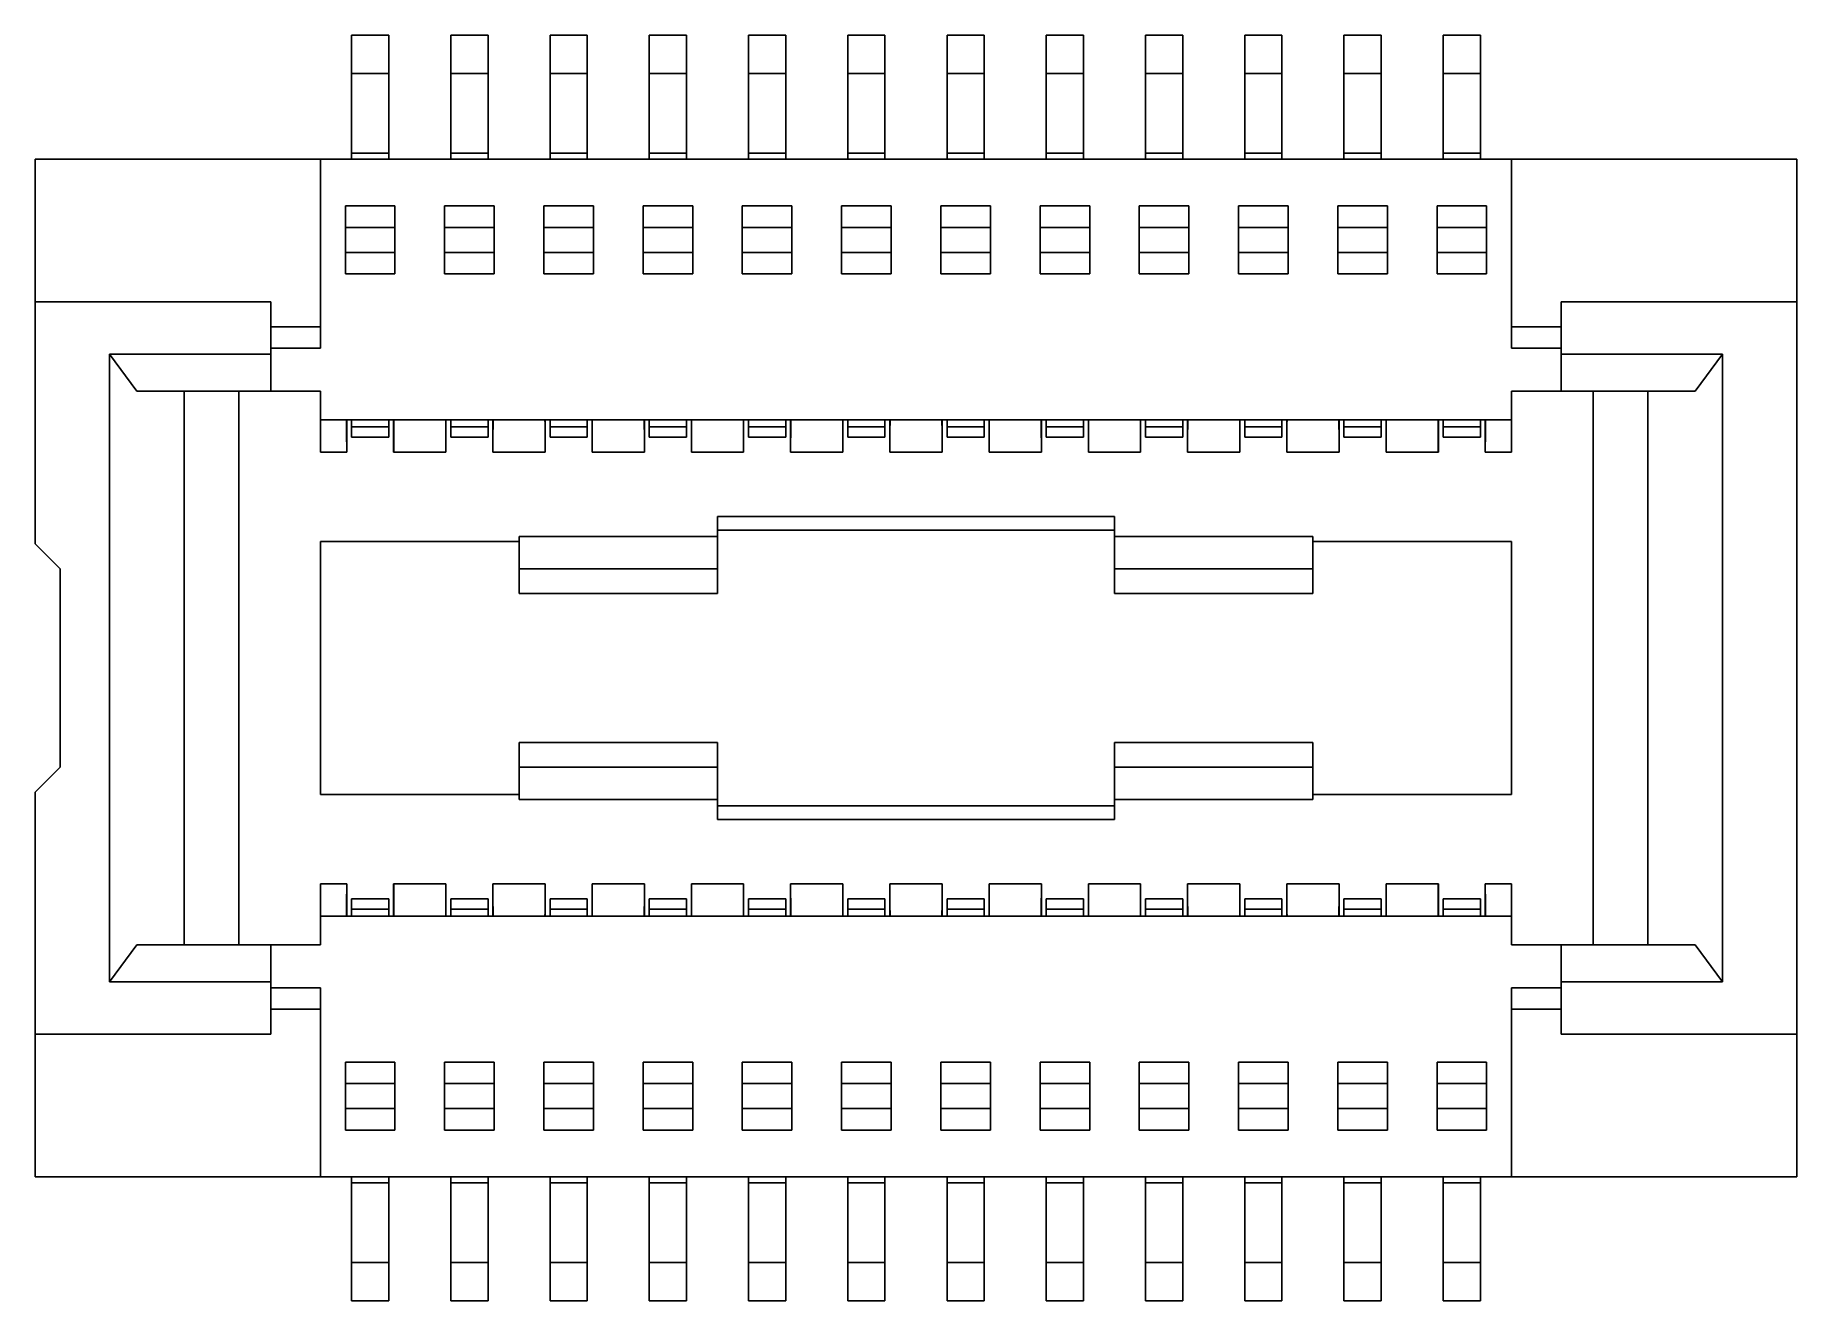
# Model space of a CAD drawing. Extents: x 76.5 to 146.9, y 66.7 to 152.6.
# Drawn here: x 76.45 to 83.55, y 147.45 to 152.55 of the extents above.
import ezdxf

# ---------------------------------------------------------------- set-up
doc = ezdxf.new("R2010")
doc.units = 0
doc.layers.get('0').update_dxf_attribs({"linetype": 'CONTINUOUS'})

msp = doc.modelspace()

# ---------------------------------------------------------------- linework, layer by layer
at = {"color": 7, "linetype": 'CONTINUOUS'}
for p, q in [((77.725, 152.55), (77.875, 152.55)), ((77.725, 152.55), (77.725, 152.3959)), ((77.875, 152.3959), (77.875, 152.55)), ((78.125, 152.55), (78.275, 152.55)), ((78.125, 152.55), (78.125, 152.3959)), ((78.275, 152.3959), (78.275, 152.55)), ((78.525, 152.55), (78.675, 152.55)), ((78.525, 152.55), (78.525, 152.3959)), ((78.675, 152.3959), (78.675, 152.55)), ((78.925, 152.55), (79.075, 152.55)), ((78.925, 152.55), (78.925, 152.3959)), ((79.075, 152.3959), (79.075, 152.55)), ((79.325, 152.55), (79.475, 152.55)), ((79.325, 152.55), (79.325, 152.3959)), ((79.475, 152.3959), (79.475, 152.55)), ((79.725, 152.55), (79.875, 152.55)), ((79.725, 152.55), (79.725, 152.3959)), ((79.875, 152.3959), (79.875, 152.55)), ((80.275, 152.55), (80.125, 152.55)), ((80.125, 152.3959), (80.125, 152.55)), ((80.275, 152.55), (80.275, 152.3959)), ((80.675, 152.55), (80.525, 152.55)), ((80.525, 152.3959), (80.525, 152.55)), ((80.675, 152.55), (80.675, 152.3959)), ((81.075, 152.55), (80.925, 152.55)), ((80.925, 152.3959), (80.925, 152.55)), ((81.075, 152.55), (81.075, 152.3959)), ((81.475, 152.55), (81.325, 152.55)), ((81.325, 152.3959), (81.325, 152.55)), ((81.475, 152.55), (81.475, 152.3959)), ((81.875, 152.55), (81.725, 152.55)), ((81.725, 152.3959), (81.725, 152.55)), ((81.875, 152.55), (81.875, 152.3959)), ((82.275, 152.55), (82.125, 152.55)), ((82.125, 152.3959), (82.125, 152.55)), ((82.275, 152.55), (82.275, 152.3959)), ((77.725, 152.3959), (77.875, 152.3959)), ((77.725, 152.3959), (77.725, 152.075)), ((77.875, 152.075), (77.875, 152.3959)), ((78.125, 152.3959), (78.275, 152.3959)), ((78.125, 152.3959), (78.125, 152.075)), ((78.275, 152.075), (78.275, 152.3959)), ((78.525, 152.3959), (78.675, 152.3959)), ((78.525, 152.3959), (78.525, 152.075)), ((78.675, 152.075), (78.675, 152.3959)), ((78.925, 152.3959), (79.075, 152.3959)), ((78.925, 152.3959), (78.925, 152.075)), ((79.075, 152.075), (79.075, 152.3959)), ((79.325, 152.3959), (79.475, 152.3959)), ((79.325, 152.3959), (79.325, 152.075)), ((79.475, 152.075), (79.475, 152.3959)), ((79.725, 152.3959), (79.875, 152.3959)), ((79.725, 152.3959), (79.725, 152.075)), ((79.875, 152.075), (79.875, 152.3959)), ((80.275, 152.3959), (80.125, 152.3959)), ((80.125, 152.075), (80.125, 152.3959)), ((80.275, 152.3959), (80.275, 152.075)), ((80.675, 152.3959), (80.525, 152.3959)), ((80.525, 152.075), (80.525, 152.3959)), ((80.675, 152.3959), (80.675, 152.075)), ((81.075, 152.3959), (80.925, 152.3959)), ((80.925, 152.075), (80.925, 152.3959)), ((81.075, 152.3959), (81.075, 152.075)), ((81.475, 152.3959), (81.325, 152.3959)), ((81.325, 152.075), (81.325, 152.3959)), ((81.475, 152.3959), (81.475, 152.075)), ((81.875, 152.3959), (81.725, 152.3959)), ((81.725, 152.075), (81.725, 152.3959)), ((81.875, 152.3959), (81.875, 152.075)), ((82.275, 152.3959), (82.125, 152.3959)), ((82.125, 152.075), (82.125, 152.3959)), ((82.275, 152.3959), (82.275, 152.075)), ((77.6, 152.05), (76.45, 152.05)), ((76.45, 152.05), (76.45, 151.475)), ((82.4, 152.05), (77.6, 152.05)), ((77.6, 152.05), (77.6, 151.2884)), ((77.725, 152.075), (77.875, 152.075)), ((77.725, 152.075), (77.725, 152.05)), ((77.875, 152.05), (77.875, 152.075)), ((78.125, 152.075), (78.275, 152.075)), ((78.125, 152.075), (78.125, 152.05)), ((78.275, 152.05), (78.275, 152.075)), ((78.525, 152.075), (78.675, 152.075)), ((78.525, 152.075), (78.525, 152.05)), ((78.675, 152.05), (78.675, 152.075)), ((78.925, 152.075), (79.075, 152.075)), ((78.925, 152.075), (78.925, 152.05)), ((79.075, 152.05), (79.075, 152.075)), ((79.325, 152.075), (79.475, 152.075)), ((79.325, 152.075), (79.325, 152.05)), ((79.475, 152.05), (79.475, 152.075)), ((79.725, 152.075), (79.875, 152.075)), ((79.725, 152.075), (79.725, 152.05)), ((79.875, 152.05), (79.875, 152.075)), ((80.275, 152.075), (80.125, 152.075)), ((80.125, 152.05), (80.125, 152.075)), ((80.275, 152.075), (80.275, 152.05)), ((80.675, 152.075), (80.525, 152.075)), ((80.525, 152.05), (80.525, 152.075)), ((80.675, 152.075), (80.675, 152.05)), ((81.075, 152.075), (80.925, 152.075)), ((80.925, 152.05), (80.925, 152.075)), ((81.075, 152.075), (81.075, 152.05)), ((81.475, 152.075), (81.325, 152.075)), ((81.325, 152.05), (81.325, 152.075)), ((81.475, 152.075), (81.475, 152.05)), ((81.875, 152.075), (81.725, 152.075)), ((81.725, 152.05), (81.725, 152.075)), ((81.875, 152.075), (81.875, 152.05)), ((82.275, 152.075), (82.125, 152.075)), ((82.125, 152.05), (82.125, 152.075)), ((82.275, 152.075), (82.275, 152.05)), ((82.4, 151.2884), (82.4, 152.05)), ((82.4, 152.05), (83.55, 152.05)), ((83.55, 152.05), (83.55, 151.475)), ((77.7, 151.8622), (77.7, 151.775)), ((77.7, 151.8622), (77.9, 151.8622)), ((77.9, 151.775), (77.9, 151.8622)), ((78.1, 151.8622), (78.1, 151.775)), ((78.1, 151.8622), (78.3, 151.8622)), ((78.3, 151.775), (78.3, 151.8622)), ((78.5, 151.8622), (78.5, 151.775)), ((78.5, 151.8622), (78.7, 151.8622)), ((78.7, 151.775), (78.7, 151.8622)), ((78.9, 151.8622), (78.9, 151.775)), ((78.9, 151.8622), (79.1, 151.8622)), ((79.1, 151.775), (79.1, 151.8622)), ((79.3, 151.8622), (79.5, 151.8622)), ((79.3, 151.8622), (79.3, 151.775)), ((79.5, 151.775), (79.5, 151.8622)), ((79.7, 151.8622), (79.7, 151.775)), ((79.7, 151.8622), (79.9, 151.8622)), ((79.9, 151.775), (79.9, 151.8622)), ((80.1, 151.775), (80.1, 151.8622)), ((80.1, 151.8622), (80.3, 151.8622)), ((80.3, 151.8622), (80.3, 151.775)), ((80.5, 151.775), (80.5, 151.8622)), ((80.5, 151.8622), (80.7, 151.8622)), ((80.7, 151.8622), (80.7, 151.775)), ((80.9, 151.775), (80.9, 151.8622)), ((80.9, 151.8622), (81.1, 151.8622)), ((81.1, 151.8622), (81.1, 151.775)), ((81.3, 151.775), (81.3, 151.8622)), ((81.3, 151.8622), (81.5, 151.8622)), ((81.5, 151.8622), (81.5, 151.775)), ((81.7, 151.775), (81.7, 151.8622)), ((81.7, 151.8622), (81.9, 151.8622)), ((81.9, 151.8622), (81.9, 151.775)), ((82.1, 151.775), (82.1, 151.8622)), ((82.1, 151.8622), (82.3, 151.8622)), ((82.3, 151.8622), (82.3, 151.775)), ((77.7, 151.775), (77.7, 151.725)), ((77.7, 151.775), (77.9, 151.775)), ((77.9, 151.775), (77.9, 151.725)), ((78.1, 151.775), (78.1, 151.725)), ((78.1, 151.775), (78.3, 151.775)), ((78.3, 151.775), (78.3, 151.725)), ((78.5, 151.775), (78.5, 151.725)), ((78.5, 151.775), (78.7, 151.775)), ((78.7, 151.775), (78.7, 151.725)), ((78.9, 151.775), (79.1, 151.775)), ((78.9, 151.775), (78.9, 151.725)), ((79.1, 151.775), (79.1, 151.725)), ((79.3, 151.775), (79.5, 151.775)), ((79.3, 151.775), (79.3, 151.725)), ((79.5, 151.775), (79.5, 151.725)), ((79.7, 151.775), (79.7, 151.725)), ((79.7, 151.775), (79.9, 151.775)), ((79.9, 151.775), (79.9, 151.725)), ((80.1, 151.775), (80.1, 151.725)), ((80.3, 151.775), (80.1, 151.775)), ((80.3, 151.775), (80.3, 151.725)), ((80.7, 151.775), (80.5, 151.775)), ((80.5, 151.775), (80.5, 151.725)), ((80.7, 151.775), (80.7, 151.725)), ((80.9, 151.775), (80.9, 151.725)), ((81.1, 151.775), (80.9, 151.775)), ((81.1, 151.775), (81.1, 151.725)), ((81.3, 151.775), (81.3, 151.725)), ((81.5, 151.775), (81.3, 151.775)), ((81.5, 151.775), (81.5, 151.725)), ((81.9, 151.775), (81.7, 151.775)), ((81.7, 151.775), (81.7, 151.725)), ((81.9, 151.775), (81.9, 151.725)), ((82.3, 151.775), (82.1, 151.775)), ((82.1, 151.775), (82.1, 151.725)), ((82.3, 151.775), (82.3, 151.725)), ((77.7, 151.725), (77.7, 151.675)), ((77.7, 151.675), (77.9, 151.675)), ((77.7, 151.675), (77.7, 151.5878)), ((77.9, 151.675), (77.9, 151.725)), ((77.9, 151.5878), (77.9, 151.675)), ((78.1, 151.725), (78.1, 151.675)), ((78.1, 151.675), (78.1, 151.5878)), ((78.1, 151.675), (78.3, 151.675)), ((78.3, 151.675), (78.3, 151.725)), ((78.3, 151.5878), (78.3, 151.675)), ((78.5, 151.725), (78.5, 151.675)), ((78.5, 151.675), (78.7, 151.675)), ((78.5, 151.675), (78.5, 151.5878)), ((78.7, 151.675), (78.7, 151.725)), ((78.7, 151.5878), (78.7, 151.675)), ((78.9, 151.725), (78.9, 151.675)), ((78.9, 151.675), (78.9, 151.5878)), ((78.9, 151.675), (79.1, 151.675)), ((79.1, 151.675), (79.1, 151.725)), ((79.1, 151.5878), (79.1, 151.675)), ((79.3, 151.725), (79.3, 151.675)), ((79.3, 151.675), (79.3, 151.5878)), ((79.3, 151.675), (79.5, 151.675)), ((79.5, 151.675), (79.5, 151.725)), ((79.5, 151.5878), (79.5, 151.675)), ((79.7, 151.725), (79.7, 151.675)), ((79.7, 151.675), (79.7, 151.5878)), ((79.7, 151.675), (79.9, 151.675)), ((79.9, 151.675), (79.9, 151.725)), ((79.9, 151.5878), (79.9, 151.675)), ((80.1, 151.675), (80.1, 151.725)), ((80.3, 151.675), (80.1, 151.675)), ((80.1, 151.5878), (80.1, 151.675)), ((80.3, 151.725), (80.3, 151.675)), ((80.3, 151.675), (80.3, 151.5878)), ((80.5, 151.675), (80.5, 151.725)), ((80.5, 151.5878), (80.5, 151.675)), ((80.7, 151.675), (80.5, 151.675)), ((80.7, 151.725), (80.7, 151.675)), ((80.7, 151.675), (80.7, 151.5878)), ((80.9, 151.675), (80.9, 151.725)), ((80.9, 151.5878), (80.9, 151.675)), ((81.1, 151.675), (80.9, 151.675)), ((81.1, 151.725), (81.1, 151.675)), ((81.1, 151.675), (81.1, 151.5878)), ((81.3, 151.675), (81.3, 151.725)), ((81.5, 151.675), (81.3, 151.675)), ((81.3, 151.5878), (81.3, 151.675)), ((81.5, 151.725), (81.5, 151.675)), ((81.5, 151.675), (81.5, 151.5878)), ((81.7, 151.675), (81.7, 151.725)), ((81.7, 151.5878), (81.7, 151.675)), ((81.9, 151.675), (81.7, 151.675)), ((81.9, 151.725), (81.9, 151.675)), ((81.9, 151.675), (81.9, 151.5878)), ((82.1, 151.675), (82.1, 151.725)), ((82.1, 151.5878), (82.1, 151.675)), ((82.3, 151.675), (82.1, 151.675)), ((82.3, 151.725), (82.3, 151.675)), ((82.3, 151.675), (82.3, 151.5878)), ((77.9, 151.5878), (77.7, 151.5878)), ((78.3, 151.5878), (78.1, 151.5878)), ((78.7, 151.5878), (78.5, 151.5878)), ((79.1, 151.5878), (78.9, 151.5878)), ((79.5, 151.5878), (79.3, 151.5878)), ((79.9, 151.5878), (79.7, 151.5878)), ((80.3, 151.5878), (80.1, 151.5878)), ((80.7, 151.5878), (80.5, 151.5878)), ((81.1, 151.5878), (80.9, 151.5878)), ((81.5, 151.5878), (81.3, 151.5878)), ((81.9, 151.5878), (81.7, 151.5878)), ((82.3, 151.5878), (82.1, 151.5878)), ((76.45, 151.475), (76.45, 150.5)), ((76.45, 151.475), (77.4, 151.475)), ((77.4, 151.475), (77.4, 151.265)), ((82.6, 151.475), (82.6, 151.265)), ((83.55, 151.475), (82.6, 151.475)), ((83.55, 151.475), (83.55, 148.525)), ((77.4, 151.375), (77.6, 151.375)), ((82.6, 151.375), (82.4, 151.375)), ((76.75, 151.265), (77.4, 151.265)), ((76.75, 151.265), (76.75, 148.735)), ((76.8598, 151.115), (76.75, 151.265)), ((77.6, 151.2884), (77.4, 151.2884)), ((77.4, 151.265), (77.4, 151.115)), ((82.4, 151.2884), (82.6, 151.2884)), ((82.6, 151.265), (82.6, 151.115)), ((83.25, 151.265), (82.6, 151.265)), ((83.1402, 151.115), (83.25, 151.265)), ((83.25, 151.265), (83.25, 148.735)), ((77.4, 151.115), (76.8598, 151.115)), ((77.05, 148.885), (77.05, 151.115)), ((77.27, 148.885), (77.27, 151.115)), ((77.4, 151.115), (77.6, 151.115)), ((77.6, 151.115), (77.6, 151)), ((82.4, 151.115), (82.4, 151)), ((82.6, 151.115), (82.4, 151.115)), ((82.6, 151.115), (83.1402, 151.115)), ((82.73, 148.885), (82.73, 151.115)), ((82.95, 148.885), (82.95, 151.115)), ((77.6, 151), (82.4, 151)), ((77.6, 150.87), (77.6, 151)), ((77.7053, 151), (77.7053, 150.87)), ((77.725, 151), (77.725, 150.972)), ((77.725, 150.972), (77.875, 150.972)), ((77.725, 150.972), (77.725, 150.9296)), ((77.875, 150.972), (77.875, 151)), ((77.875, 150.9296), (77.875, 150.972)), ((77.8947, 150.87), (77.8947, 151)), ((78.1053, 151), (78.1053, 150.87)), ((78.125, 151), (78.125, 150.972)), ((78.125, 150.972), (78.275, 150.972)), ((78.125, 150.972), (78.125, 150.9296)), ((78.275, 150.972), (78.275, 151)), ((78.275, 150.9296), (78.275, 150.972)), ((78.2947, 150.87), (78.2947, 151)), ((78.5053, 151), (78.5053, 150.87)), ((78.525, 151), (78.525, 150.972)), ((78.525, 150.972), (78.675, 150.972)), ((78.525, 150.972), (78.525, 150.9296)), ((78.675, 150.972), (78.675, 151)), ((78.675, 150.9296), (78.675, 150.972)), ((78.6947, 150.87), (78.6947, 151)), ((78.9053, 151), (78.9053, 150.87)), ((78.925, 151), (78.925, 150.972)), ((78.925, 150.972), (79.075, 150.972)), ((78.925, 150.972), (78.925, 150.9296)), ((79.075, 150.972), (79.075, 151)), ((79.075, 150.9296), (79.075, 150.972)), ((79.0947, 150.87), (79.0947, 151)), ((79.3053, 151), (79.3053, 150.87)), ((79.325, 151), (79.325, 150.972)), ((79.325, 150.972), (79.475, 150.972)), ((79.325, 150.972), (79.325, 150.9296)), ((79.475, 150.972), (79.475, 151)), ((79.475, 150.9296), (79.475, 150.972)), ((79.4947, 150.87), (79.4947, 151)), ((79.7053, 151), (79.7053, 150.87)), ((79.725, 151), (79.725, 150.972)), ((79.725, 150.972), (79.875, 150.972)), ((79.725, 150.972), (79.725, 150.9296)), ((79.875, 150.972), (79.875, 151)), ((79.875, 150.9296), (79.875, 150.972)), ((79.8947, 150.87), (79.8947, 151)), ((80.1053, 150.87), (80.1053, 151)), ((80.125, 150.972), (80.125, 151)), ((80.275, 150.972), (80.125, 150.972)), ((80.125, 150.9296), (80.125, 150.972)), ((80.275, 151), (80.275, 150.972)), ((80.275, 150.972), (80.275, 150.9296)), ((80.2947, 151), (80.2947, 150.87)), ((80.5053, 150.87), (80.5053, 151)), ((80.525, 150.972), (80.525, 151)), ((80.675, 150.972), (80.525, 150.972)), ((80.525, 150.9296), (80.525, 150.972)), ((80.675, 151), (80.675, 150.972)), ((80.675, 150.972), (80.675, 150.9296)), ((80.6947, 151), (80.6947, 150.87)), ((80.9053, 150.87), (80.9053, 151)), ((80.925, 150.972), (80.925, 151)), ((81.075, 150.972), (80.925, 150.972)), ((80.925, 150.9296), (80.925, 150.972)), ((81.075, 151), (81.075, 150.972)), ((81.075, 150.972), (81.075, 150.9296)), ((81.0947, 151), (81.0947, 150.87)), ((81.3053, 150.87), (81.3053, 151)), ((81.325, 150.972), (81.325, 151)), ((81.475, 150.972), (81.325, 150.972)), ((81.325, 150.9296), (81.325, 150.972)), ((81.475, 151), (81.475, 150.972)), ((81.475, 150.972), (81.475, 150.9296)), ((81.4947, 151), (81.4947, 150.87)), ((81.7053, 150.87), (81.7053, 151)), ((81.725, 150.972), (81.725, 151)), ((81.875, 150.972), (81.725, 150.972)), ((81.725, 150.9296), (81.725, 150.972)), ((81.875, 151), (81.875, 150.972)), ((81.875, 150.972), (81.875, 150.9296)), ((81.8947, 151), (81.8947, 150.87)), ((82.1053, 150.87), (82.1053, 151)), ((82.125, 150.972), (82.125, 151)), ((82.275, 150.972), (82.125, 150.972)), ((82.125, 150.9296), (82.125, 150.972)), ((82.275, 151), (82.275, 150.972)), ((82.275, 150.972), (82.275, 150.9296)), ((82.2947, 151), (82.2947, 150.87)), ((82.4, 150.87), (82.4, 151)), ((77.725, 150.9296), (77.875, 150.9296)), ((78.125, 150.9296), (78.275, 150.9296)), ((78.525, 150.9296), (78.675, 150.9296)), ((78.925, 150.9296), (79.075, 150.9296)), ((79.325, 150.9296), (79.475, 150.9296)), ((79.725, 150.9296), (79.875, 150.9296)), ((80.125, 150.9296), (80.275, 150.9296)), ((80.525, 150.9296), (80.675, 150.9296)), ((80.925, 150.9296), (81.075, 150.9296)), ((81.325, 150.9296), (81.475, 150.9296)), ((81.725, 150.9296), (81.875, 150.9296)), ((82.125, 150.9296), (82.275, 150.9296)), ((77.7053, 150.87), (77.6, 150.87)), ((78.1053, 150.87), (77.8947, 150.87)), ((78.5053, 150.87), (78.2947, 150.87)), ((78.9053, 150.87), (78.6947, 150.87)), ((79.3053, 150.87), (79.0947, 150.87)), ((79.7053, 150.87), (79.4947, 150.87)), ((80.1053, 150.87), (79.8947, 150.87)), ((80.2947, 150.87), (80.5053, 150.87)), ((80.6947, 150.87), (80.9053, 150.87)), ((81.0947, 150.87), (81.3053, 150.87)), ((81.4947, 150.87), (81.7053, 150.87)), ((81.8947, 150.87), (82.1053, 150.87)), ((82.2947, 150.87), (82.4, 150.87)), ((79.2, 150.61), (80.8, 150.61)), ((79.2, 150.555), (79.2, 150.61)), ((80.8, 150.61), (80.8, 150.555)), ((78.4, 150.53), (79.2, 150.53)), ((78.4, 150.53), (78.4, 150.51)), ((80.8, 150.555), (79.2, 150.555)), ((79.2, 150.3), (79.2, 150.555)), ((80.8, 150.555), (80.8, 150.3)), ((80.8, 150.53), (81.6, 150.53)), ((81.6, 150.53), (81.6, 150.51)), ((76.55, 150.4), (76.45, 150.5)), ((78.4, 150.51), (77.6, 150.51)), ((77.6, 150.51), (77.6, 149.49)), ((78.4, 150.51), (78.4, 150.3)), ((81.6, 150.51), (82.4, 150.51)), ((81.6, 150.51), (81.6, 150.3)), ((82.4, 150.51), (82.4, 149.49)), ((76.55, 149.6), (76.55, 150.4)), ((78.4, 150.4), (79.2, 150.4)), ((81.6, 150.4), (80.8, 150.4)), ((78.4, 150.3), (79.2, 150.3)), ((81.6, 150.3), (80.8, 150.3)), ((78.4, 149.7), (79.2, 149.7)), ((78.4, 149.49), (78.4, 149.7)), ((79.2, 149.445), (79.2, 149.7)), ((80.8, 149.7), (80.8, 149.445)), ((81.6, 149.7), (80.8, 149.7)), ((81.6, 149.49), (81.6, 149.7)), ((76.45, 149.5), (76.55, 149.6)), ((78.4, 149.6), (79.2, 149.6)), ((81.6, 149.6), (80.8, 149.6)), ((76.45, 149.5), (76.45, 148.525)), ((77.6, 149.49), (78.4, 149.49)), ((78.4, 149.47), (78.4, 149.49)), ((79.2, 149.47), (78.4, 149.47)), ((81.6, 149.47), (80.8, 149.47)), ((82.4, 149.49), (81.6, 149.49)), ((81.6, 149.47), (81.6, 149.49)), ((79.2, 149.39), (79.2, 149.445)), ((79.2, 149.445), (80.8, 149.445)), ((80.8, 149.39), (79.2, 149.39)), ((80.8, 149.445), (80.8, 149.39)), ((77.7053, 149.13), (77.6, 149.13)), ((77.6, 149.13), (77.6, 149)), ((77.7053, 149), (77.7053, 149.13)), ((77.8947, 149.13), (77.8947, 149)), ((78.1053, 149.13), (77.8947, 149.13)), ((78.1053, 149), (78.1053, 149.13)), ((78.5053, 149.13), (78.2947, 149.13)), ((78.2947, 149.13), (78.2947, 149)), ((78.5053, 149), (78.5053, 149.13)), ((78.9053, 149.13), (78.6947, 149.13)), ((78.6947, 149.13), (78.6947, 149)), ((78.9053, 149), (78.9053, 149.13)), ((79.0947, 149.13), (79.0947, 149)), ((79.3053, 149.13), (79.0947, 149.13)), ((79.3053, 149), (79.3053, 149.13)), ((79.4947, 149.13), (79.4947, 149)), ((79.7053, 149.13), (79.4947, 149.13)), ((79.7053, 149), (79.7053, 149.13)), ((80.1053, 149.13), (79.8947, 149.13)), ((79.8947, 149.13), (79.8947, 149)), ((80.1053, 149.13), (80.1053, 149)), ((80.2947, 149), (80.2947, 149.13)), ((80.2947, 149.13), (80.5053, 149.13)), ((80.5053, 149.13), (80.5053, 149)), ((80.6947, 149.13), (80.9053, 149.13)), ((80.6947, 149), (80.6947, 149.13)), ((80.9053, 149.13), (80.9053, 149)), ((81.0947, 149), (81.0947, 149.13)), ((81.0947, 149.13), (81.3053, 149.13)), ((81.3053, 149.13), (81.3053, 149)), ((81.4947, 149.13), (81.7053, 149.13)), ((81.4947, 149), (81.4947, 149.13)), ((81.7053, 149.13), (81.7053, 149)), ((81.8947, 149), (81.8947, 149.13)), ((81.8947, 149.13), (82.1053, 149.13)), ((82.1053, 149.13), (82.1053, 149)), ((82.2947, 149.13), (82.4, 149.13)), ((82.2947, 149), (82.2947, 149.13)), ((82.4, 149.13), (82.4, 149)), ((77.875, 149.0704), (77.725, 149.0704)), ((77.725, 149.028), (77.725, 149.0704)), ((77.875, 149.0704), (77.875, 149.028)), ((78.275, 149.0704), (78.125, 149.0704)), ((78.125, 149.028), (78.125, 149.0704)), ((78.275, 149.0704), (78.275, 149.028)), ((78.675, 149.0704), (78.525, 149.0704)), ((78.525, 149.028), (78.525, 149.0704)), ((78.675, 149.0704), (78.675, 149.028)), ((79.075, 149.0704), (78.925, 149.0704)), ((78.925, 149.028), (78.925, 149.0704)), ((79.075, 149.0704), (79.075, 149.028)), ((79.475, 149.0704), (79.325, 149.0704)), ((79.325, 149.028), (79.325, 149.0704)), ((79.475, 149.0704), (79.475, 149.028)), ((79.875, 149.0704), (79.725, 149.0704)), ((79.725, 149.028), (79.725, 149.0704)), ((79.875, 149.0704), (79.875, 149.028)), ((80.275, 149.0704), (80.125, 149.0704)), ((80.125, 149.0704), (80.125, 149.028)), ((80.275, 149.028), (80.275, 149.0704)), ((80.675, 149.0704), (80.525, 149.0704)), ((80.525, 149.0704), (80.525, 149.028)), ((80.675, 149.028), (80.675, 149.0704)), ((81.075, 149.0704), (80.925, 149.0704)), ((80.925, 149.0704), (80.925, 149.028)), ((81.075, 149.028), (81.075, 149.0704)), ((81.475, 149.0704), (81.325, 149.0704)), ((81.325, 149.0704), (81.325, 149.028)), ((81.475, 149.028), (81.475, 149.0704)), ((81.875, 149.0704), (81.725, 149.0704)), ((81.725, 149.0704), (81.725, 149.028)), ((81.875, 149.028), (81.875, 149.0704)), ((82.275, 149.0704), (82.125, 149.0704)), ((82.125, 149.0704), (82.125, 149.028)), ((82.275, 149.028), (82.275, 149.0704)), ((77.6, 148.885), (77.6, 149)), ((77.6, 149), (82.4, 149)), ((77.725, 149.028), (77.875, 149.028)), ((77.725, 149), (77.725, 149.028)), ((77.875, 149.028), (77.875, 149)), ((78.125, 149.028), (78.275, 149.028)), ((78.125, 149), (78.125, 149.028)), ((78.275, 149.028), (78.275, 149)), ((78.525, 149.028), (78.675, 149.028)), ((78.525, 149), (78.525, 149.028)), ((78.675, 149.028), (78.675, 149)), ((78.925, 149.028), (79.075, 149.028)), ((78.925, 149), (78.925, 149.028)), ((79.075, 149.028), (79.075, 149)), ((79.325, 149.028), (79.475, 149.028)), ((79.325, 149), (79.325, 149.028)), ((79.475, 149.028), (79.475, 149)), ((79.725, 149.028), (79.875, 149.028)), ((79.725, 149), (79.725, 149.028)), ((79.875, 149.028), (79.875, 149)), ((80.275, 149.028), (80.125, 149.028)), ((80.125, 149.028), (80.125, 149)), ((80.275, 149), (80.275, 149.028)), ((80.675, 149.028), (80.525, 149.028)), ((80.525, 149.028), (80.525, 149)), ((80.675, 149), (80.675, 149.028)), ((81.075, 149.028), (80.925, 149.028)), ((80.925, 149.028), (80.925, 149)), ((81.075, 149), (81.075, 149.028)), ((81.475, 149.028), (81.325, 149.028)), ((81.325, 149.028), (81.325, 149)), ((81.475, 149), (81.475, 149.028)), ((81.875, 149.028), (81.725, 149.028)), ((81.725, 149.028), (81.725, 149)), ((81.875, 149), (81.875, 149.028)), ((82.275, 149.028), (82.125, 149.028)), ((82.125, 149.028), (82.125, 149)), ((82.275, 149), (82.275, 149.028)), ((82.4, 148.885), (82.4, 149)), ((76.8598, 148.885), (76.75, 148.735)), ((77.4, 148.885), (76.8598, 148.885)), ((77.4, 148.735), (77.4, 148.885)), ((77.4, 148.885), (77.6, 148.885)), ((82.6, 148.885), (82.4, 148.885)), ((82.6, 148.735), (82.6, 148.885)), ((82.6, 148.885), (83.1402, 148.885)), ((83.1402, 148.885), (83.25, 148.735)), ((76.75, 148.735), (77.4, 148.735)), ((77.4, 148.525), (77.4, 148.735)), ((77.6, 148.7116), (77.4, 148.7116)), ((77.6, 147.95), (77.6, 148.7116)), ((82.4, 148.7116), (82.6, 148.7116)), ((82.4, 148.7116), (82.4, 147.95)), ((83.25, 148.735), (82.6, 148.735)), ((82.6, 148.525), (82.6, 148.735)), ((77.4, 148.625), (77.6, 148.625)), ((82.6, 148.625), (82.4, 148.625)), ((76.45, 148.525), (77.4, 148.525)), ((76.45, 147.95), (76.45, 148.525)), ((83.55, 148.525), (82.6, 148.525)), ((83.55, 147.95), (83.55, 148.525)), ((77.7, 148.4122), (77.9, 148.4122)), ((77.7, 148.325), (77.7, 148.4122)), ((77.9, 148.4122), (77.9, 148.325)), ((78.1, 148.4122), (78.3, 148.4122)), ((78.1, 148.325), (78.1, 148.4122)), ((78.3, 148.4122), (78.3, 148.325)), ((78.5, 148.4122), (78.7, 148.4122)), ((78.5, 148.325), (78.5, 148.4122)), ((78.7, 148.4122), (78.7, 148.325)), ((78.9, 148.325), (78.9, 148.4122)), ((78.9, 148.4122), (79.1, 148.4122)), ((79.1, 148.4122), (79.1, 148.325)), ((79.3, 148.325), (79.3, 148.4122)), ((79.3, 148.4122), (79.5, 148.4122)), ((79.5, 148.4122), (79.5, 148.325)), ((79.7, 148.4122), (79.9, 148.4122)), ((79.7, 148.325), (79.7, 148.4122)), ((79.9, 148.4122), (79.9, 148.325)), ((80.1, 148.4122), (80.3, 148.4122)), ((80.1, 148.4122), (80.1, 148.325)), ((80.3, 148.325), (80.3, 148.4122)), ((80.5, 148.4122), (80.7, 148.4122)), ((80.5, 148.4122), (80.5, 148.325)), ((80.7, 148.325), (80.7, 148.4122)), ((80.9, 148.4122), (81.1, 148.4122)), ((80.9, 148.4122), (80.9, 148.325)), ((81.1, 148.325), (81.1, 148.4122)), ((81.3, 148.4122), (81.5, 148.4122)), ((81.3, 148.4122), (81.3, 148.325)), ((81.5, 148.325), (81.5, 148.4122)), ((81.7, 148.4122), (81.7, 148.325)), ((81.7, 148.4122), (81.9, 148.4122)), ((81.9, 148.325), (81.9, 148.4122)), ((82.1, 148.4122), (82.3, 148.4122)), ((82.1, 148.4122), (82.1, 148.325)), ((82.3, 148.325), (82.3, 148.4122)), ((77.7, 148.275), (77.7, 148.325)), ((77.7, 148.325), (77.9, 148.325)), ((77.9, 148.325), (77.9, 148.275)), ((78.1, 148.275), (78.1, 148.325)), ((78.1, 148.325), (78.3, 148.325)), ((78.3, 148.325), (78.3, 148.275)), ((78.5, 148.275), (78.5, 148.325)), ((78.5, 148.325), (78.7, 148.325)), ((78.7, 148.325), (78.7, 148.275)), ((78.9, 148.275), (78.9, 148.325)), ((78.9, 148.325), (79.1, 148.325)), ((79.1, 148.325), (79.1, 148.275)), ((79.3, 148.325), (79.5, 148.325)), ((79.3, 148.275), (79.3, 148.325)), ((79.5, 148.325), (79.5, 148.275)), ((79.7, 148.275), (79.7, 148.325)), ((79.7, 148.325), (79.9, 148.325)), ((79.9, 148.325), (79.9, 148.275)), ((80.3, 148.325), (80.1, 148.325)), ((80.1, 148.325), (80.1, 148.275)), ((80.3, 148.275), (80.3, 148.325)), ((80.7, 148.325), (80.5, 148.325)), ((80.5, 148.325), (80.5, 148.275)), ((80.7, 148.275), (80.7, 148.325)), ((81.1, 148.325), (80.9, 148.325)), ((80.9, 148.325), (80.9, 148.275)), ((81.1, 148.275), (81.1, 148.325)), ((81.5, 148.325), (81.3, 148.325)), ((81.3, 148.325), (81.3, 148.275)), ((81.5, 148.275), (81.5, 148.325)), ((81.9, 148.325), (81.7, 148.325)), ((81.7, 148.325), (81.7, 148.275)), ((81.9, 148.275), (81.9, 148.325)), ((82.3, 148.325), (82.1, 148.325)), ((82.1, 148.325), (82.1, 148.275)), ((82.3, 148.275), (82.3, 148.325)), ((77.7, 148.225), (77.7, 148.275)), ((77.9, 148.225), (77.9, 148.275)), ((78.1, 148.225), (78.1, 148.275)), ((78.3, 148.225), (78.3, 148.275)), ((78.5, 148.225), (78.5, 148.275)), ((78.7, 148.225), (78.7, 148.275)), ((78.9, 148.225), (78.9, 148.275)), ((79.1, 148.225), (79.1, 148.275)), ((79.3, 148.225), (79.3, 148.275)), ((79.5, 148.225), (79.5, 148.275)), ((79.7, 148.225), (79.7, 148.275)), ((79.9, 148.225), (79.9, 148.275)), ((80.1, 148.225), (80.1, 148.275)), ((80.3, 148.225), (80.3, 148.275)), ((80.5, 148.225), (80.5, 148.275)), ((80.7, 148.225), (80.7, 148.275)), ((80.9, 148.225), (80.9, 148.275)), ((81.1, 148.225), (81.1, 148.275)), ((81.3, 148.225), (81.3, 148.275)), ((81.5, 148.225), (81.5, 148.275)), ((81.7, 148.225), (81.7, 148.275)), ((81.9, 148.225), (81.9, 148.275)), ((82.1, 148.225), (82.1, 148.275)), ((82.3, 148.225), (82.3, 148.275)), ((77.7, 148.225), (77.9, 148.225)), ((77.7, 148.1378), (77.7, 148.225)), ((77.9, 148.225), (77.9, 148.1378)), ((78.1, 148.225), (78.3, 148.225)), ((78.1, 148.1378), (78.1, 148.225)), ((78.3, 148.225), (78.3, 148.1378)), ((78.5, 148.225), (78.7, 148.225)), ((78.5, 148.1378), (78.5, 148.225)), ((78.7, 148.225), (78.7, 148.1378)), ((78.9, 148.225), (79.1, 148.225)), ((78.9, 148.1378), (78.9, 148.225)), ((79.1, 148.225), (79.1, 148.1378)), ((79.3, 148.225), (79.5, 148.225)), ((79.3, 148.1378), (79.3, 148.225)), ((79.5, 148.225), (79.5, 148.1378)), ((79.7, 148.225), (79.9, 148.225)), ((79.7, 148.1378), (79.7, 148.225)), ((79.9, 148.225), (79.9, 148.1378)), ((80.3, 148.225), (80.1, 148.225)), ((80.1, 148.225), (80.1, 148.1378)), ((80.3, 148.1378), (80.3, 148.225)), ((80.7, 148.225), (80.5, 148.225)), ((80.5, 148.225), (80.5, 148.1378)), ((80.7, 148.1378), (80.7, 148.225)), ((81.1, 148.225), (80.9, 148.225)), ((80.9, 148.225), (80.9, 148.1378)), ((81.1, 148.1378), (81.1, 148.225)), ((81.5, 148.225), (81.3, 148.225)), ((81.3, 148.225), (81.3, 148.1378)), ((81.5, 148.1378), (81.5, 148.225)), ((81.9, 148.225), (81.7, 148.225)), ((81.7, 148.225), (81.7, 148.1378)), ((81.9, 148.1378), (81.9, 148.225)), ((82.3, 148.225), (82.1, 148.225)), ((82.1, 148.225), (82.1, 148.1378)), ((82.3, 148.1378), (82.3, 148.225)), ((77.9, 148.1378), (77.7, 148.1378)), ((78.3, 148.1378), (78.1, 148.1378)), ((78.7, 148.1378), (78.5, 148.1378)), ((79.1, 148.1378), (78.9, 148.1378)), ((79.5, 148.1378), (79.3, 148.1378)), ((79.9, 148.1378), (79.7, 148.1378)), ((80.3, 148.1378), (80.1, 148.1378)), ((80.7, 148.1378), (80.5, 148.1378)), ((81.1, 148.1378), (80.9, 148.1378)), ((81.5, 148.1378), (81.3, 148.1378)), ((81.9, 148.1378), (81.7, 148.1378)), ((82.3, 148.1378), (82.1, 148.1378)), ((77.6, 147.95), (76.45, 147.95)), ((82.4, 147.95), (77.6, 147.95)), ((77.725, 147.925), (77.725, 147.95)), ((77.725, 147.925), (77.875, 147.925)), ((77.725, 147.6041), (77.725, 147.925)), ((77.875, 147.95), (77.875, 147.925)), ((77.875, 147.925), (77.875, 147.6041)), ((78.125, 147.925), (78.125, 147.95)), ((78.125, 147.925), (78.275, 147.925)), ((78.125, 147.6041), (78.125, 147.925)), ((78.275, 147.95), (78.275, 147.925)), ((78.275, 147.925), (78.275, 147.6041)), ((78.525, 147.925), (78.525, 147.95)), ((78.525, 147.925), (78.675, 147.925)), ((78.525, 147.6041), (78.525, 147.925)), ((78.675, 147.95), (78.675, 147.925)), ((78.675, 147.925), (78.675, 147.6041)), ((78.925, 147.925), (78.925, 147.95)), ((78.925, 147.925), (79.075, 147.925)), ((78.925, 147.6041), (78.925, 147.925)), ((79.075, 147.95), (79.075, 147.925)), ((79.075, 147.925), (79.075, 147.6041)), ((79.325, 147.925), (79.325, 147.95)), ((79.325, 147.925), (79.475, 147.925)), ((79.325, 147.6041), (79.325, 147.925)), ((79.475, 147.95), (79.475, 147.925)), ((79.475, 147.925), (79.475, 147.6041)), ((79.725, 147.925), (79.725, 147.95)), ((79.725, 147.925), (79.875, 147.925)), ((79.725, 147.6041), (79.725, 147.925)), ((79.875, 147.95), (79.875, 147.925)), ((79.875, 147.925), (79.875, 147.6041)), ((80.125, 147.95), (80.125, 147.925)), ((80.275, 147.925), (80.125, 147.925)), ((80.125, 147.925), (80.125, 147.6041)), ((80.275, 147.925), (80.275, 147.95)), ((80.275, 147.6041), (80.275, 147.925)), ((80.525, 147.95), (80.525, 147.925)), ((80.675, 147.925), (80.525, 147.925)), ((80.525, 147.925), (80.525, 147.6041)), ((80.675, 147.925), (80.675, 147.95)), ((80.675, 147.6041), (80.675, 147.925)), ((80.925, 147.95), (80.925, 147.925)), ((81.075, 147.925), (80.925, 147.925)), ((80.925, 147.925), (80.925, 147.6041)), ((81.075, 147.925), (81.075, 147.95)), ((81.075, 147.6041), (81.075, 147.925)), ((81.325, 147.95), (81.325, 147.925)), ((81.475, 147.925), (81.325, 147.925)), ((81.325, 147.925), (81.325, 147.6041)), ((81.475, 147.925), (81.475, 147.95)), ((81.475, 147.6041), (81.475, 147.925)), ((81.725, 147.95), (81.725, 147.925)), ((81.875, 147.925), (81.725, 147.925)), ((81.725, 147.925), (81.725, 147.6041)), ((81.875, 147.925), (81.875, 147.95)), ((81.875, 147.6041), (81.875, 147.925)), ((82.125, 147.95), (82.125, 147.925)), ((82.275, 147.925), (82.125, 147.925)), ((82.125, 147.925), (82.125, 147.6041)), ((82.275, 147.925), (82.275, 147.95)), ((82.275, 147.6041), (82.275, 147.925)), ((82.4, 147.95), (83.55, 147.95)), ((77.725, 147.6041), (77.875, 147.6041)), ((77.725, 147.45), (77.725, 147.6041)), ((77.875, 147.6041), (77.875, 147.45)), ((78.125, 147.6041), (78.275, 147.6041)), ((78.125, 147.45), (78.125, 147.6041)), ((78.275, 147.6041), (78.275, 147.45)), ((78.525, 147.6041), (78.675, 147.6041)), ((78.525, 147.45), (78.525, 147.6041)), ((78.675, 147.6041), (78.675, 147.45)), ((78.925, 147.6041), (79.075, 147.6041)), ((78.925, 147.45), (78.925, 147.6041)), ((79.075, 147.6041), (79.075, 147.45)), ((79.325, 147.6041), (79.475, 147.6041)), ((79.325, 147.45), (79.325, 147.6041)), ((79.475, 147.6041), (79.475, 147.45)), ((79.725, 147.6041), (79.875, 147.6041)), ((79.725, 147.45), (79.725, 147.6041)), ((79.875, 147.6041), (79.875, 147.45)), ((80.275, 147.6041), (80.125, 147.6041)), ((80.125, 147.6041), (80.125, 147.45)), ((80.275, 147.45), (80.275, 147.6041)), ((80.675, 147.6041), (80.525, 147.6041)), ((80.525, 147.6041), (80.525, 147.45)), ((80.675, 147.45), (80.675, 147.6041)), ((81.075, 147.6041), (80.925, 147.6041)), ((80.925, 147.6041), (80.925, 147.45)), ((81.075, 147.45), (81.075, 147.6041)), ((81.475, 147.6041), (81.325, 147.6041)), ((81.325, 147.6041), (81.325, 147.45)), ((81.475, 147.45), (81.475, 147.6041)), ((81.875, 147.6041), (81.725, 147.6041)), ((81.725, 147.6041), (81.725, 147.45)), ((81.875, 147.45), (81.875, 147.6041)), ((82.275, 147.6041), (82.125, 147.6041)), ((82.125, 147.6041), (82.125, 147.45)), ((82.275, 147.45), (82.275, 147.6041)), ((77.725, 147.45), (77.875, 147.45)), ((78.125, 147.45), (78.275, 147.45)), ((78.525, 147.45), (78.675, 147.45)), ((78.925, 147.45), (79.075, 147.45)), ((79.325, 147.45), (79.475, 147.45)), ((79.725, 147.45), (79.875, 147.45)), ((80.275, 147.45), (80.125, 147.45)), ((80.675, 147.45), (80.525, 147.45)), ((81.075, 147.45), (80.925, 147.45)), ((81.475, 147.45), (81.325, 147.45)), ((81.875, 147.45), (81.725, 147.45)), ((82.275, 147.45), (82.125, 147.45))]:
    msp.add_line(p, q, dxfattribs=at)
for centre, start, end in [((66.291, 150.8751), 359.97457, 0.62714), ((89.309, 150.8751), 179.37286, 180.02543), ((66.691, 150.8751), 359.97457, 0.62714), ((89.709, 150.8751), 179.37286, 180.02543), ((67.091, 150.8751), 359.97457, 0.62714), ((90.109, 150.8751), 179.37286, 180.02543), ((67.491, 150.8751), 359.97457, 0.62714), ((90.509, 150.8751), 179.37286, 180.02543), ((67.891, 150.8751), 359.97457, 0.62714), ((90.909, 150.8751), 179.37286, 180.02543), ((68.291, 150.8751), 359.97457, 0.62714), ((91.309, 150.8751), 179.37286, 180.02543), ((68.691, 150.8751), 359.97457, 0.62714), ((91.709, 150.8751), 179.37286, 180.02543), ((69.091, 150.8751), 359.97457, 0.62714), ((92.109, 150.8751), 179.37286, 180.02543), ((69.491, 150.8751), 359.97457, 0.62714), ((92.509, 150.8751), 179.37286, 180.02543), ((69.891, 150.8751), 359.97457, 0.62714), ((92.909, 150.8751), 179.37286, 180.02543), ((70.291, 150.8751), 359.97457, 0.62714), ((93.309, 150.8751), 179.37286, 180.02543), ((70.691, 150.8751), 359.97457, 0.62714), ((93.709, 150.8751), 179.37286, 180.02543), ((66.291, 149.1249), 359.37286, 0.02543), ((89.309, 149.1249), 179.97457, 180.62714), ((66.691, 149.1249), 359.37286, 0.02543), ((89.709, 149.1249), 179.97457, 180.62714), ((67.091, 149.1249), 359.37286, 0.02543), ((90.109, 149.1249), 179.97457, 180.62714), ((67.491, 149.1249), 359.37286, 0.02543), ((90.509, 149.1249), 179.97457, 180.62714), ((67.891, 149.1249), 359.37286, 0.02543), ((90.909, 149.1249), 179.97457, 180.62714), ((68.291, 149.1249), 359.37286, 0.02543), ((91.309, 149.1249), 179.97457, 180.62714), ((68.691, 149.1249), 359.37286, 0.02543), ((91.709, 149.1249), 179.97457, 180.62714), ((69.091, 149.1249), 359.37286, 0.02543), ((92.109, 149.1249), 179.97457, 180.62714), ((69.491, 149.1249), 359.37286, 0.02543), ((92.509, 149.1249), 179.97457, 180.62714), ((69.891, 149.1249), 359.37286, 0.02543), ((92.909, 149.1249), 179.97457, 180.62714), ((70.291, 149.1249), 359.37286, 0.02543), ((93.309, 149.1249), 179.97457, 180.62714), ((70.691, 149.1249), 359.37286, 0.02543), ((93.709, 149.1249), 179.97457, 180.62714)]:
    msp.add_arc(centre, 11.4143, start, end, dxfattribs=at)

doc.saveas('drawing.dxf')
